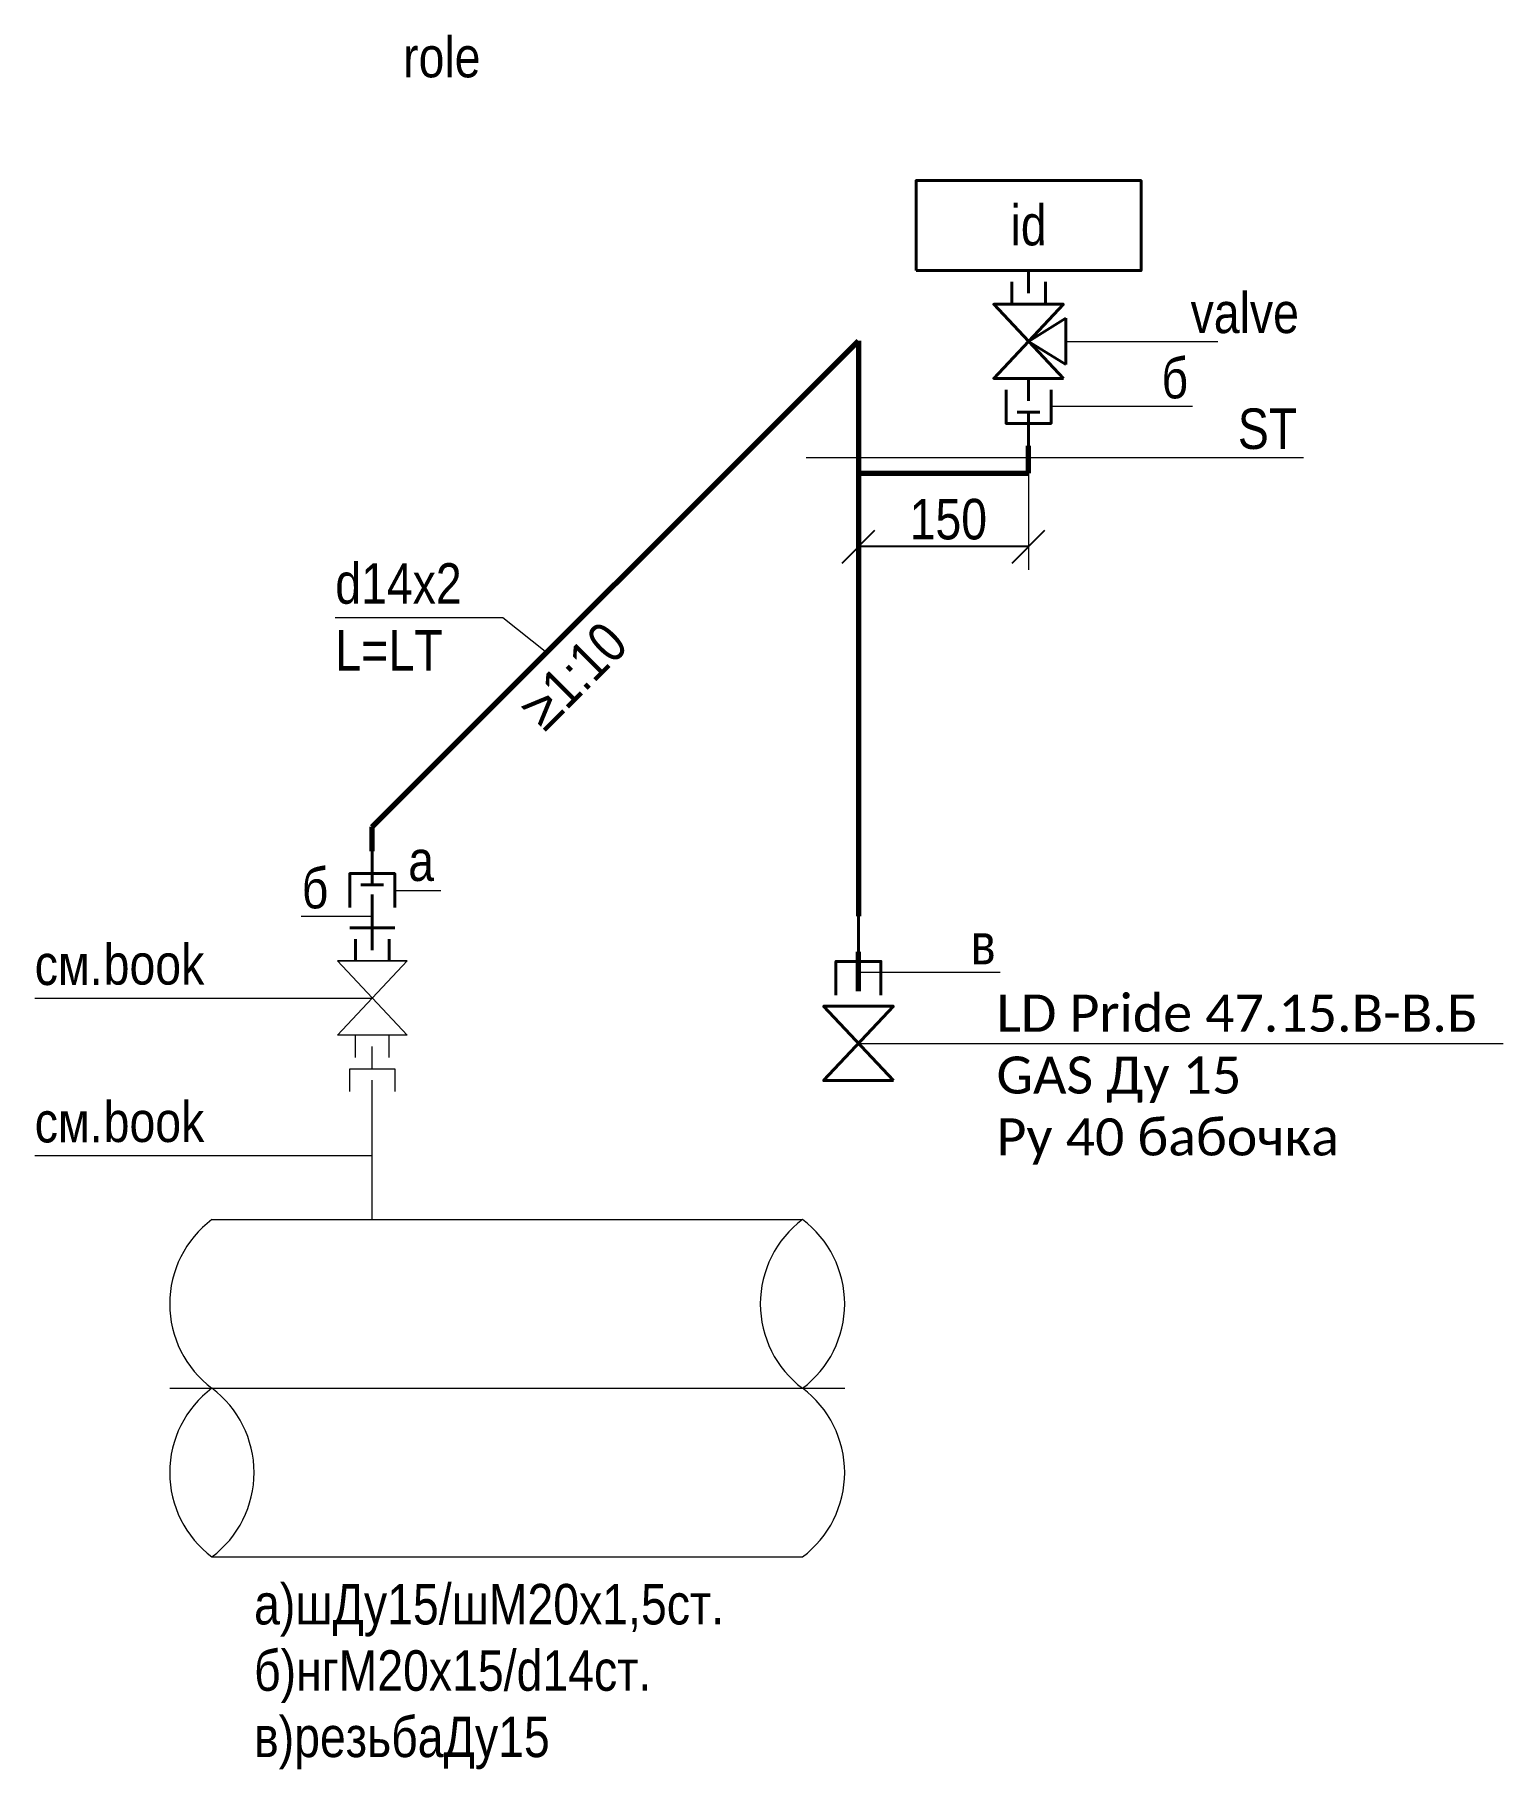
# Model space of a CAD drawing. Header units: feet. Extents: x -4308 to 87, y -12115 to -5.
# Drawn here: x 21.8 to 87.1, y -82.6 to -5.5 of the extents above; entities outside this region: 1.
import ezdxf

# ---------------------------------------------------------------- set-up
doc = ezdxf.new("R2010")
doc.units = ezdxf.units.FT
doc.header["$MEASUREMENT"] = 0
doc.linetypes.add('1_1', pattern=[2000, 1000, -1000])
doc.linetypes.add('4_2_1_2', pattern=[9000, 4000, -2000, 1000, -2000])
for name, color, linetype, lineweight in [('id_params_Ном._пера__1', 7, 'Continuous', 15), ('id_static_Ном._пера__1', 7, 'Continuous', 15), ('id_static_Ном._пера__21', 7, 'Continuous', 40), ('id_static_Ном._пера__41', 7, 'Continuous', 70)]:
    doc.layers.add(name, color=color, linetype=linetype, lineweight=lineweight)
doc.styles.add('СГЕНЕРИР_СТИЛЬ_1', font='ARIALN.TTF')

msp = doc.modelspace()

# ---------------------------------------------------------------- linework, layer by layer
for p, q in [((57.685, -28.96), (59.146, -27.499)), ((65.245, -28.96), (66.706, -27.499)), ((65.976, -28.229), (58.416, -28.229))]:
    msp.add_line(p, q)
at = {"layer": 'id_static_Ном._пера__1', "color": 7, "linetype": 'Continuous', "lineweight": 15}
for p, q in [((64.426, -17.454), (67.526, -17.454)), ((67.626, -19.104), (74.394, -19.104)), ((73.268, -22.004), (66.976, -22.004)), ((35.162, -31.378), (42.612, -31.378)), ((42.612, -31.378), (44.561, -32.933)), ((39.854, -43.541), (37.804, -43.541)), ((33.652, -44.666), (36.804, -44.666)), ((35.254, -46.654), (38.354, -46.654)), ((64.708, -47.171), (58.416, -47.171)), ((21.804, -48.304), (36.804, -48.304)), ((56.866, -48.671), (59.966, -48.671)), ((36.054, -50.954), (36.054, -49.954)), ((37.554, -50.954), (37.554, -49.954)), ((36.804, -51.454), (36.804, -50.454)), ((58.416, -50.321), (87.075, -50.321)), ((36.804, -52.454), (36.804, -51.954)), ((36.804, -58.154), (36.804, -52.454)), ((21.804, -55.304), (36.804, -55.304)), ((29.679, -58.154), (55.929, -58.154)), ((29.679, -73.154), (55.929, -73.154))]:
    msp.add_line(p, q, dxfattribs=at)
at = {"layer": 'id_static_Ном._пера__1', "color": 7, "linetype": '1_1', "lineweight": 15}
msp.add_line((56.089, -24.263), (78.189, -24.263), dxfattribs=at)
at = {"layer": 'id_static_Ном._пера__1'}
msp.add_line((65.976, -24.97), (65.976, -29.255), dxfattribs=at)
at = {"layer": 'id_static_Ном._пера__1', "color": 7, "linetype": '4_2_1_2', "lineweight": 15}
msp.add_line((27.804, -65.654), (57.804, -65.654), dxfattribs=at)
at = {"layer": 'id_static_Ном._пера__1', "color": 7, "linetype": 'Continuous', "lineweight": 15}
msp.add_lwpolyline([(38.354, -49.954), (35.254, -49.954), (38.354, -46.654), (35.254, -46.654)], close=True, dxfattribs=at)
msp.add_lwpolyline([(35.804, -52.454), (35.804, -51.454), (37.804, -51.454), (37.804, -52.454)], dxfattribs=at)
for centre, start, end in [((32.491, -61.904), 126.8699, 233.1301), ((58.741, -61.904), 126.8699, 233.1301), ((53.116, -61.904), 306.8699, 53.1301), ((32.491, -69.404), 126.8699, 233.1301), ((26.866, -69.404), 306.8699, 53.1301), ((53.116, -69.404), 306.8699, 53.1301)]:
    msp.add_arc(centre, 4.687, start, end, dxfattribs=at)
at = {"layer": 'id_static_Ном._пера__21', "color": 7, "linetype": 'Continuous', "lineweight": 40}
for p, q in [((65.976, -16.954), (65.976, -15.954)), ((65.226, -17.454), (65.226, -16.454)), ((66.726, -17.454), (66.726, -16.454)), ((65.976, -20.754), (65.976, -21.754)), ((65.476, -22.254), (66.476, -22.254)), ((65.976, -22.254), (65.976, -23.754)), ((36.804, -43.272), (36.804, -41.772)), ((36.304, -43.272), (37.304, -43.272)), ((36.804, -46.178), (36.804, -43.7)), ((58.416, -46.25), (58.416, -44.669)), ((37.804, -45.178), (35.804, -45.178)), ((36.054, -46.678), (36.054, -45.678)), ((37.554, -46.678), (37.554, -45.678))]:
    msp.add_line(p, q, dxfattribs=at)
at = {"layer": 'id_static_Ном._пера__21', "color": 7, "linetype": 'Continuous'}
for p, q in [((67.626, -18.073), (65.976, -19.104)), ((67.626, -20.135), (67.626, -18.073)), ((67.626, -20.135), (65.976, -19.104))]:
    msp.add_line(p, q, dxfattribs=at)
at = {"layer": 'id_static_Ном._пера__21', "color": 7, "linetype": 'Continuous', "lineweight": 40}
msp.add_lwpolyline([(60.976, -15.954), (70.976, -15.954), (70.976, -11.954), (60.976, -11.954)], close=True, dxfattribs=at)
at = {"layer": 'id_static_Ном._пера__21', "color": 7, "linetype": 'Continuous'}
for points in [[(67.526, -20.754), (64.426, -20.754), (67.526, -17.454), (64.426, -17.454)], [(59.966, -51.971), (56.866, -51.971), (59.966, -48.671), (56.866, -48.671)]]:
    msp.add_lwpolyline(points, close=True, dxfattribs=at)
at = {"layer": 'id_static_Ном._пера__21', "color": 7, "linetype": 'Continuous', "lineweight": 40}
for points in [[(64.976, -21.254), (64.976, -22.754), (66.976, -22.754), (66.976, -21.254)], [(37.804, -44.272), (37.804, -42.772), (35.804, -42.772), (35.804, -44.272)], [(59.416, -48.171), (59.416, -46.671), (57.416, -46.671), (57.416, -48.171)]]:
    msp.add_lwpolyline(points, dxfattribs=at)
at = {"layer": 'id_static_Ном._пера__41'}
for p, q in [((36.804, -40.691), (58.416, -19.079)), ((58.416, -19.079), (58.416, -44.669)), ((65.976, -24.97), (65.976, -23.754)), ((58.416, -24.97), (65.976, -24.97)), ((36.804, -41.772), (36.804, -40.691)), ((58.416, -48.001), (58.416, -46.25))]:
    msp.add_line(p, q, dxfattribs=at)

# ---------------------------------------------------------------- texts
at = {"layer": 'id_params_Ном._пера__1', "color": 7, "linetype": 'Continuous', "lineweight": 15, "insert": (39.898, -5.563), "char_height": 1.8, "width": 30, "attachment_point": 2, "style": 'СГЕНЕРИР_СТИЛЬ_1'}
msp.add_mtext('\\A1;role', dxfattribs=at)
at = {"layer": 'id_params_Ном._пера__1', "color": 7, "linetype": 'Continuous', "lineweight": 15, "char_height": 1.8, "style": 'СГЕНЕРИР_СТИЛЬ_1'}
for s, insert, attachment_point in [('\\A1;id', (65.976, -13.035), 2), ('\\A1;valve', (73.179, -16.935), 1), ('\\A1;ST', (75.279, -22.087), 1), ('\\A1;150', (60.691, -26.108), 1), ('\\A1;LT', (37.534, -31.941), 1), ('\\A1;book', (24.87, -45.903), 1), ('{\\fCalibri|b0|i0|c204|p34;\\H0.91667x;\\C256; LD Pride 47.15.В-В.Б\\P GAS Ду 15\\fCalibri|b0|i0|c0|p34;\\P\\fCalibri|b0|i0|c204|p34; Ру 40 бабочка}', (63.97, -48.152), 1), ('\\A1;book', (24.87, -52.903), 1)]:
    msp.add_mtext(s, dxfattribs=dict(at, insert=insert, attachment_point=attachment_point))
at = {"layer": 'id_static_Ном._пера__1', "color": 7, "linetype": 'Continuous', "lineweight": 15, "style": 'СГЕНЕРИР_СТИЛЬ_1'}
for s, insert, char_height, attachment_point in [('\\A1;б', (73.068, -19.837), 1.8, 3), ('\\A1;d14x2', (35.162, -28.969), 1.8, 1), ('\\A1;L=', (35.162, -31.941), 1.8, 1), ('\\A1;б', (34.855, -42.515), 1.8, 3), ('\\A1;а', (38.407, -41.296), 1.8, 1), ('\\A1;см.', (21.804, -45.922), 1.8, 1), ('\\A1;см.', (21.804, -52.922), 1.8, 1), ('\\A1;\\P', (-4307.922, -12115.413), 17.4953, 1)]:
    msp.add_mtext(s, dxfattribs=dict(at, insert=insert, char_height=char_height, attachment_point=attachment_point))
at = {"layer": 'id_static_Ном._пера__1', "color": 7, "linetype": 'Continuous', "lineweight": 15, "insert": (43.189, -35.246), "char_height": 1.8, "attachment_point": 1, "rotation": 45, "style": 'СГЕНЕРИР_СТИЛЬ_1'}
msp.add_mtext('\\A1;≥1:10', dxfattribs=at)
at = {"layer": 'id_static_Ном._пера__1', "linetype": 'Continuous', "lineweight": 15, "insert": (64.508, -45.004), "char_height": 1.8, "attachment_point": 3, "style": 'СГЕНЕРИР_СТИЛЬ_1'}
msp.add_mtext('\\A1;в', dxfattribs=at)
at = {"layer": 'id_static_Ном._пера__1', "color": 7, "linetype": 'Continuous', "lineweight": 15, "insert": (31.554, -74.356), "char_height": 1.8, "attachment_point": 1, "line_spacing_factor": 0.98287, "style": 'СГЕНЕРИР_СТИЛЬ_1'}
msp.add_mtext('\\A1;а)шДу15/шМ20х1,5ст.\\Pб)нгМ20х15/d14ст.\\Pв)резьбаДу15', dxfattribs=at)

doc.saveas('drawing.dxf')
